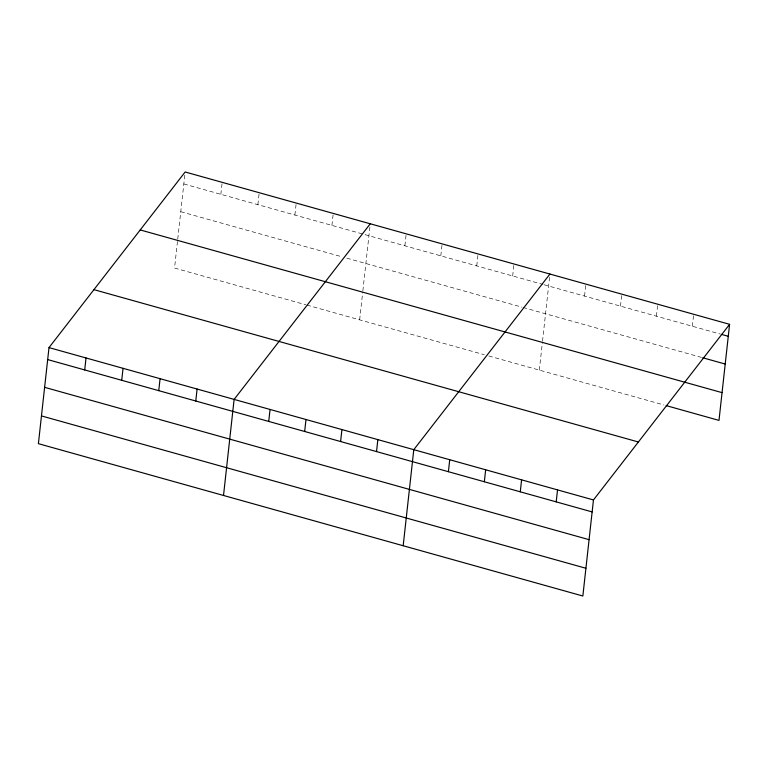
<?xml version="1.0" encoding="UTF-8"?>
<svg xmlns="http://www.w3.org/2000/svg" width="768" height="768" viewBox="0 0 768 768"><rect width="100%" height="100%" fill="white"/><g stroke="black" fill="none" stroke-linecap="round" stroke-linejoin="round"><path stroke-width="0.58" stroke-dasharray="3.84 2.88" d="M177.475 241.45L174.538 268.051L305.808 304.781M177.734 239.107L185.03 173.069M220.848 194.314L222.173 182.342M257.875 204.672L259.19 192.701M294.893 215.03L296.218 203.059M331.92 225.389L333.235 213.418M359.654 319.843L362.717 292.09M362.851 290.899L370.138 224.87M404.87 245.798L406.195 233.837M440.803 255.859L442.128 243.888M476.746 265.91L478.061 253.939M512.678 275.962L513.994 264M539.328 370.118L542.39 342.365M542.515 341.174L549.926 274.051M584.544 296.074L585.869 284.102M620.477 306.125L621.802 294.163M656.41 316.186L657.734 304.214M692.342 326.237L693.667 314.266M183.821 183.946L542.995 284.448M544.118 284.765L720.422 334.09M180.758 211.699L342.317 256.906M346.8 258.163L521.962 307.171M523.085 307.488L701.635 357.446M306.922 305.088L484.301 354.72M488.794 355.978L663.974 404.995"/><path stroke-width="1.15" d="M49.008 347.606L38.4 443.674L582.854 596.016L593.462 499.949L729.6 324.326L185.146 171.984L49.008 347.606L593.462 499.949M84.71 369.936L86.026 357.974M121.728 380.294L123.053 368.333M158.755 390.653L160.07 378.691M195.773 401.011L197.098 389.05M223.517 495.475L234.115 399.408L370.262 223.776M268.733 421.43L270.058 409.459M304.666 431.482L305.99 419.52M340.598 441.533L341.923 429.571M376.531 451.594L377.856 439.622M403.181 545.741L413.789 449.683L549.926 274.051M448.406 471.696L449.722 459.734M484.339 481.757L485.654 469.786M520.272 491.808L521.587 479.846M556.205 501.859L557.53 489.898M729.6 324.326L718.992 420.394L666.221 405.619M721.546 334.406L728.275 336.288M702.758 357.763L725.213 364.042M140.218 229.939L722.054 392.64M93.936 289.651L638.39 441.994M47.683 359.578L592.138 511.92M44.621 387.331L589.075 539.674M41.462 415.92L585.917 568.262"/></g></svg>
